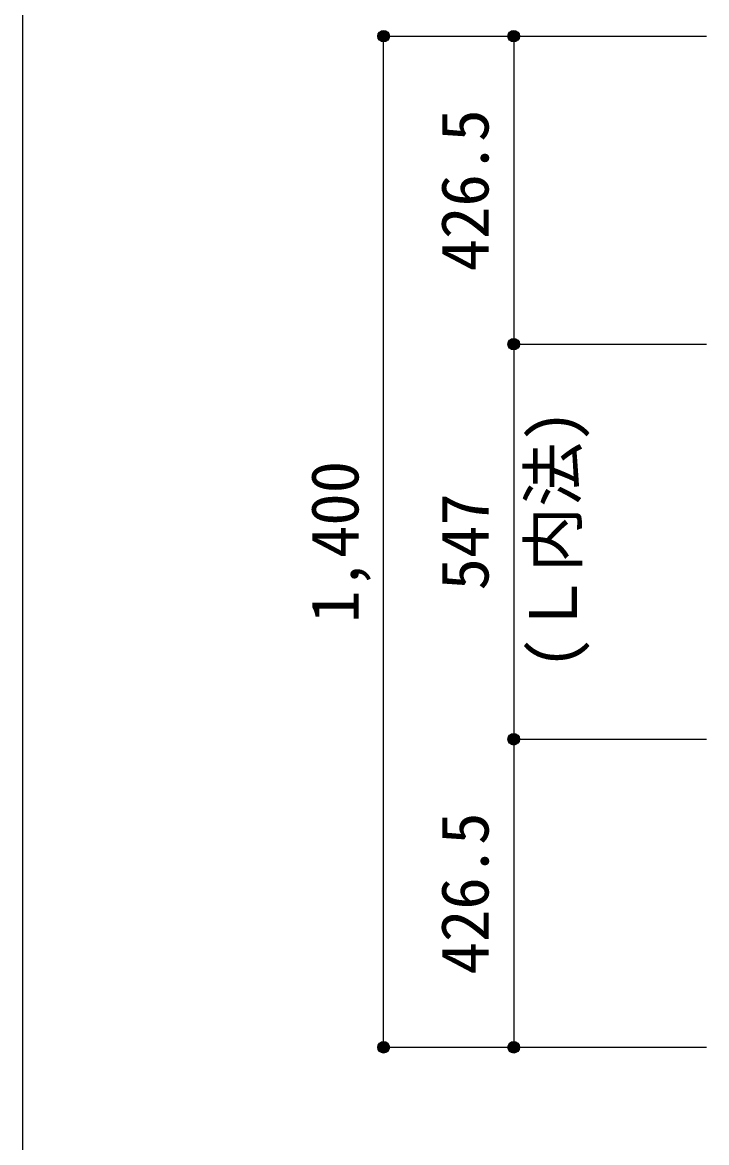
# Model space of a CAD drawing. Units: millimetres at full size, sheet at 1:30. Extents: x -5973 to 5954, y -4195 to 4201.
# Drawn here: x -5973 to -5026, y -2574 to -1023 of the extents above; entities that cross this region are included whole.
import ezdxf
from ezdxf.enums import TextEntityAlignment as Align

# ---------------------------------------------------------------- set-up
doc = ezdxf.new("R2010")
doc.units = ezdxf.units.MM
doc.header["$LTSCALE"] = 30
doc.header["$PDMODE"] = 32
doc.header["$PDSIZE"] = 15
for name, color, linetype in [('0-7_文字', 4, 'Continuous'), ('0-D_寸法', 4, 'Continuous'), ('F-0_枠', 6, 'Continuous')]:
    doc.layers.add(name, color=color, linetype=linetype)
doc.styles.add('ＭＳ ゴシック', font='')
doc.styles.get('ＭＳ ゴシック').set_extended_font_data('MS Gothic')

msp = doc.modelspace()

# ---------------------------------------------------------------- linework, layer by layer
at = {"layer": '0-D_寸法'}
for p, q in [((-5472.84, -1042.16), (-5292.84, -1042.16)), ((-5472.84, -1042.16), (-5292.84, -1042.16)), ((-5472.84, -2442.16), (-5472.84, -1042.16)), ((-5292.84, -1042.16), (-5292.84, -1468.66)), ((-5292.84, -1042.16), (-5025.8, -1042.16)), ((-5292.84, -1468.66), (-5025.8, -1468.66)), ((-5292.84, -1468.66), (-5292.84, -2015.66)), ((-5292.84, -2015.66), (-5025.8, -2015.66)), ((-5292.84, -2015.66), (-5292.84, -2442.16)), ((-5472.84, -2442.16), (-5292.84, -2442.16)), ((-5292.84, -2442.16), (-5025.8, -2442.16)), ((-5292.84, -2442.16), (-5025.8, -2442.16))]:
    msp.add_line(p, q, dxfattribs=at)
for centre, radius in [((-5472.84, -1042.16), 8), ((-5472.84, -1042.16), 7.2), ((-5472.84, -1042.16), 6.4), ((-5472.84, -1042.16), 5.6), ((-5472.84, -1042.16), 4.8), ((-5472.84, -1042.16), 4), ((-5472.84, -1042.16), 3.2), ((-5292.84, -1042.16), 8), ((-5292.84, -1042.16), 7.2), ((-5292.84, -1042.16), 6.4), ((-5292.84, -1042.16), 5.6), ((-5292.84, -1042.16), 4.8), ((-5292.84, -1042.16), 4), ((-5292.84, -1042.16), 3.2), ((-5472.84, -1042.16), 2.4), ((-5472.84, -1042.16), 1.6), ((-5472.84, -1042.16), 0.8), ((-5292.84, -1042.16), 2.4), ((-5292.84, -1042.16), 1.6), ((-5292.84, -1042.16), 0.8), ((-5292.84, -1468.66), 8), ((-5292.84, -1468.66), 7.2), ((-5292.84, -1468.66), 6.4), ((-5292.84, -1468.66), 5.6), ((-5292.84, -1468.66), 4.8), ((-5292.84, -1468.66), 4), ((-5292.84, -1468.66), 3.2), ((-5292.84, -1468.66), 2.4), ((-5292.84, -1468.66), 1.6), ((-5292.84, -1468.66), 0.8), ((-5292.84, -2015.66), 8), ((-5292.84, -2015.66), 7.2), ((-5292.84, -2015.66), 6.4), ((-5292.84, -2015.66), 5.6), ((-5292.84, -2015.66), 4.8), ((-5292.84, -2015.66), 4), ((-5292.84, -2015.66), 3.2), ((-5292.84, -2015.66), 2.4), ((-5292.84, -2015.66), 1.6), ((-5292.84, -2015.66), 0.8), ((-5472.84, -2442.16), 8), ((-5472.84, -2442.16), 7.2), ((-5292.84, -2442.16), 8), ((-5292.84, -2442.16), 7.2), ((-5472.84, -2442.16), 6.4), ((-5472.84, -2442.16), 5.6), ((-5472.84, -2442.16), 4.8), ((-5472.84, -2442.16), 4), ((-5472.84, -2442.16), 3.2), ((-5472.84, -2442.16), 2.4), ((-5472.84, -2442.16), 1.6), ((-5472.84, -2442.16), 0.8), ((-5292.84, -2442.16), 6.4), ((-5292.84, -2442.16), 5.6), ((-5292.84, -2442.16), 4.8), ((-5292.84, -2442.16), 4), ((-5292.84, -2442.16), 3.2), ((-5292.84, -2442.16), 2.4), ((-5292.84, -2442.16), 1.6), ((-5292.84, -2442.16), 0.8)]:
    msp.add_circle(centre, radius, dxfattribs=at)
at = {"layer": '0-D_寸法', "color": 7}
for p in [(-5472.84, -1042.16), (-5292.84, -1042.16), (-5292.84, -1042.16), (-5292.84, -1468.66), (-5292.84, -1468.66), (-5292.84, -2015.66), (-5292.84, -2015.66), (-5472.84, -2442.16), (-5292.84, -2442.16), (-5292.84, -2442.16)]:
    msp.add_point(p, dxfattribs=at)
at = {"layer": 'F-0_枠'}
msp.add_line((-5972.88, 4201.15), (-5972.88, -4195.24), dxfattribs=at)

# ---------------------------------------------------------------- texts
at = {"layer": '0-7_文字', "style": 'ＭＳ ゴシック'}
msp.add_text('(Ｌ内法)', height=65.98, rotation=90, dxfattribs=at).set_placement((-5185.6, -1918.95), align=Align.BOTTOM_LEFT)
at = {"layer": '0-D_寸法', "style": 'ＭＳ ゴシック'}
for s, p in [('426.5', (-5307.84, -1367.91)), ('1,400', (-5487.84, -1854.66)), ('547', (-5307.84, -1809.66)), ('426.5', (-5307.84, -2341.41))]:
    msp.add_text(s, height=65.98, rotation=90, dxfattribs=at).set_placement(p, align=Align.BOTTOM_LEFT)

doc.saveas('drawing.dxf')
